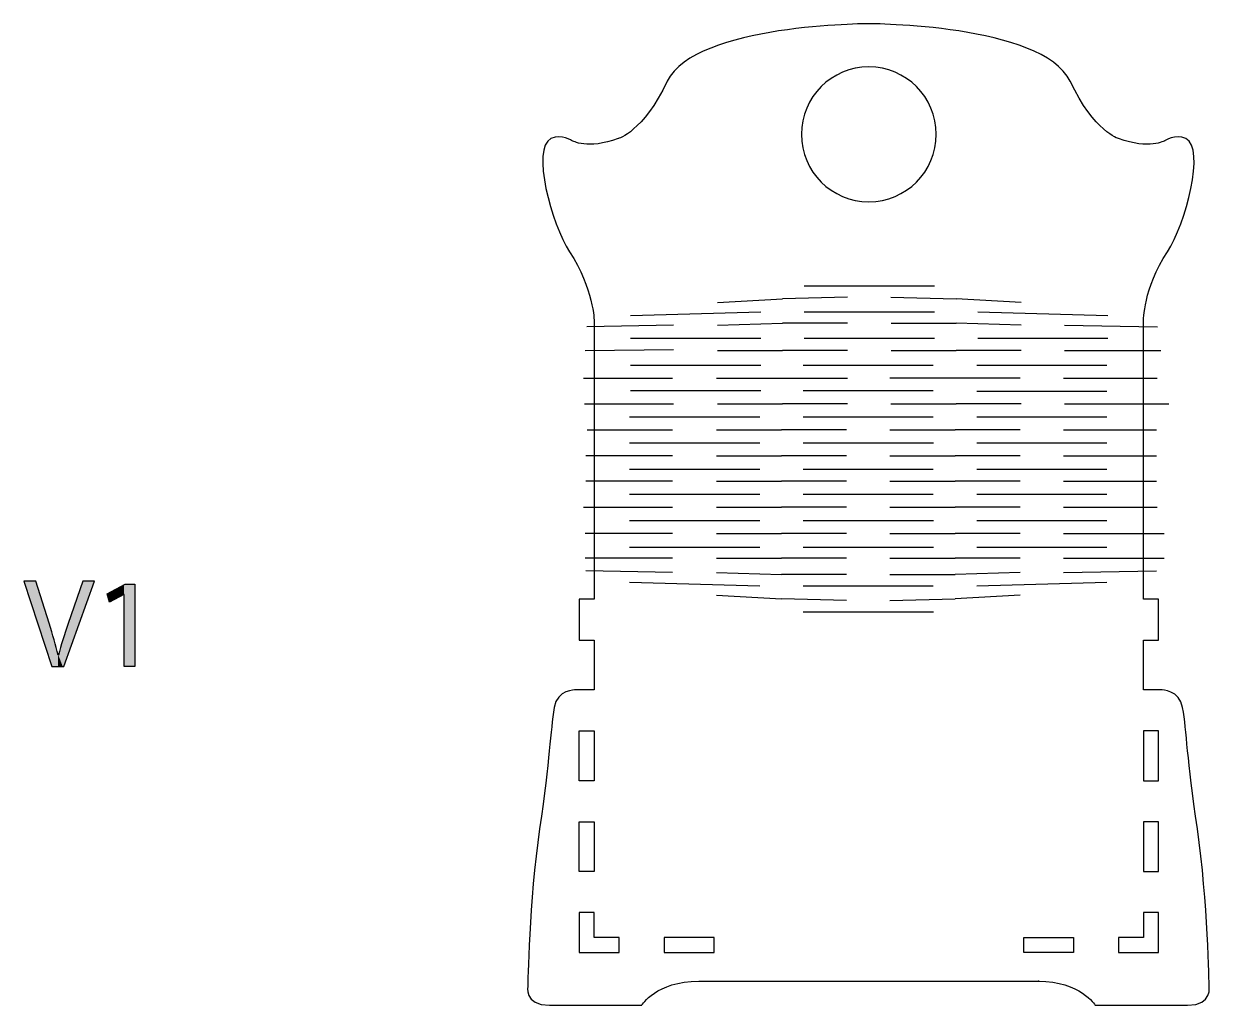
# Model space of a CAD drawing. Extents: x -168 to 286, y -316 to 92.
# Drawn here: x -167.8 to 70.3, y -316.2 to -119.7 of the extents above; entities that cross this region are included whole.
import ezdxf

# ---------------------------------------------------------------- set-up
doc = ezdxf.new("R2010")
doc.units = 0
doc.layers.add('CALQUE_1', color=7, linetype='CONTINUOUS')

# ---------------------------------------------------------------- blocks, each defined once
blk = doc.blocks.new('BLOCK_2')
at = {"layer": 'CALQUE_1', "color": 7}
blk.add_lwpolyline([(31.68, -211.24), (18.65, -211.24)], dxfattribs=at)
blk = doc.blocks.new('BLOCK_3')
at = {"layer": 'CALQUE_1', "color": 7}
blk.add_lwpolyline([(40.36, -211.24), (58.97, -211.24)], dxfattribs=at)
blk = doc.blocks.new('BLOCK_4')
at = {"layer": 'CALQUE_1', "color": 7}
blk.add_lwpolyline([(-3.07, -211.24), (-16.1, -211.24)], dxfattribs=at)
blk = doc.blocks.new('BLOCK_5')
at = {"layer": 'CALQUE_1', "color": 7}
blk.add_lwpolyline([(5.62, -211.24), (18.65, -211.24)], dxfattribs=at)
blk = doc.blocks.new('BLOCK_6')
at = {"layer": 'CALQUE_1', "color": 7}
blk.add_lwpolyline([(-29.13, -211.24), (-16.1, -211.24)], dxfattribs=at)
blk = doc.blocks.new('BLOCK_7')
at = {"layer": 'CALQUE_1', "color": 7}
blk.add_lwpolyline([(-37.95, -211.24), (-55.28, -211.24)], dxfattribs=at)
blk = doc.blocks.new('BLOCK_8')
at = {"layer": 'CALQUE_1', "color": 7}
blk.add_lwpolyline([(31.68, -221.73), (18.65, -221.73)], dxfattribs=at)
blk = doc.blocks.new('BLOCK_9')
at = {"layer": 'CALQUE_1', "color": 7}
blk.add_lwpolyline([(40.36, -221.73), (60.51, -221.73)], dxfattribs=at)
blk = doc.blocks.new('BLOCK_10')
at = {"layer": 'CALQUE_1', "color": 1}
blk.add_lwpolyline([(22.99, -219.11), (49.06, -219.11)], dxfattribs=at)
blk = doc.blocks.new('BLOCK_11')
at = {"layer": 'CALQUE_1', "color": 7}
blk.add_lwpolyline([(-3.07, -221.73), (-16.1, -221.73)], dxfattribs=at)
blk = doc.blocks.new('BLOCK_12')
at = {"layer": 'CALQUE_1', "color": 7}
blk.add_lwpolyline([(5.62, -221.73), (18.65, -221.73)], dxfattribs=at)
blk = doc.blocks.new('BLOCK_13')
at = {"layer": 'CALQUE_1', "color": 1}
blk.add_lwpolyline([(-11.77, -219.11), (14.3, -219.11)], dxfattribs=at)
blk = doc.blocks.new('BLOCK_14')
at = {"layer": 'CALQUE_1', "color": 7}
blk.add_lwpolyline([(-29.13, -221.73), (-16.1, -221.73)], dxfattribs=at)
blk = doc.blocks.new('BLOCK_15')
at = {"layer": 'CALQUE_1', "color": 7}
blk.add_lwpolyline([(-37.95, -221.73), (-55.39, -221.73)], dxfattribs=at)
blk = doc.blocks.new('BLOCK_16')
at = {"layer": 'CALQUE_1', "color": 7}
blk.add_lwpolyline([(31.68, -226.69), (18.65, -226.69)], dxfattribs=at)
blk = doc.blocks.new('BLOCK_17')
at = {"layer": 'CALQUE_1', "color": 7}
blk.add_lwpolyline([(40.36, -226.69), (60.51, -226.69)], dxfattribs=at)
blk = doc.blocks.new('BLOCK_18')
at = {"layer": 'CALQUE_1', "color": 7}
blk.add_lwpolyline([(-3.07, -226.69), (-16.1, -226.69)], dxfattribs=at)
blk = doc.blocks.new('BLOCK_19')
at = {"layer": 'CALQUE_1', "color": 7}
blk.add_lwpolyline([(5.62, -226.69), (18.65, -226.69)], dxfattribs=at)
blk = doc.blocks.new('BLOCK_20')
at = {"layer": 'CALQUE_1', "color": 7}
blk.add_lwpolyline([(-29.13, -226.69), (-16.1, -226.69)], dxfattribs=at)
blk = doc.blocks.new('BLOCK_21')
at = {"layer": 'CALQUE_1', "color": 7}
blk.add_lwpolyline([(-37.95, -226.69), (-55.39, -226.69)], dxfattribs=at)
blk = doc.blocks.new('BLOCK_22')
at = {"layer": 'CALQUE_1', "color": 1}
blk.add_lwpolyline([(-46.53, -219.11), (-20.46, -219.11)], dxfattribs=at)
blk = doc.blocks.new('BLOCK_23')
at = {"layer": 'CALQUE_1', "color": 1}
blk.add_lwpolyline([(22.99, -219.11), (49.06, -219.11)], dxfattribs=at)
blk = doc.blocks.new('BLOCK_24')
at = {"layer": 'CALQUE_1', "color": 7}
blk.add_lwpolyline([(31.68, -216.49), (18.64, -216.49)], dxfattribs=at)
blk = doc.blocks.new('BLOCK_25')
at = {"layer": 'CALQUE_1', "color": 7}
blk.add_lwpolyline([(40.37, -216.49), (59.14, -216.49)], dxfattribs=at)
blk = doc.blocks.new('BLOCK_26')
at = {"layer": 'CALQUE_1', "color": 1}
blk.add_lwpolyline([(22.98, -213.86), (49.06, -213.86)], dxfattribs=at)
blk = doc.blocks.new('BLOCK_27')
at = {"layer": 'CALQUE_1', "color": 1}
blk.add_lwpolyline([(-11.77, -219.11), (14.3, -219.11)], dxfattribs=at)
blk = doc.blocks.new('BLOCK_28')
at = {"layer": 'CALQUE_1', "color": 7}
blk.add_lwpolyline([(-3.08, -216.49), (-16.12, -216.49)], dxfattribs=at)
blk = doc.blocks.new('BLOCK_29')
at = {"layer": 'CALQUE_1', "color": 7}
blk.add_lwpolyline([(5.6, -216.49), (18.64, -216.49)], dxfattribs=at)
blk = doc.blocks.new('BLOCK_30')
at = {"layer": 'CALQUE_1', "color": 7}
blk.add_lwpolyline([(-55.74, -216.49), (-37.96, -216.49)], dxfattribs=at)
blk = doc.blocks.new('BLOCK_31')
at = {"layer": 'CALQUE_1', "color": 1}
blk.add_lwpolyline([(-11.78, -213.86), (14.29, -213.86)], dxfattribs=at)
blk = doc.blocks.new('BLOCK_32')
at = {"layer": 'CALQUE_1', "color": 1}
blk.add_lwpolyline([(-46.53, -219.11), (-20.46, -219.11)], dxfattribs=at)
blk = doc.blocks.new('BLOCK_33')
at = {"layer": 'CALQUE_1', "color": 7}
blk.add_lwpolyline([(-29.15, -216.49), (-16.12, -216.49)], dxfattribs=at)
blk = doc.blocks.new('BLOCK_34')
at = {"layer": 'CALQUE_1', "color": 1}
blk.add_lwpolyline([(-46.55, -213.86), (-20.47, -213.86)], dxfattribs=at)
blk = doc.blocks.new('BLOCK_35')
at = {"layer": 'CALQUE_1', "color": 1}
blk.add_lwpolyline([(22.98, -213.86), (49.06, -213.86)], dxfattribs=at)
blk = doc.blocks.new('BLOCK_36')
at = {"layer": 'CALQUE_1', "color": 1}
blk.add_lwpolyline([(-11.78, -213.86), (14.29, -213.86)], dxfattribs=at)
blk = doc.blocks.new('BLOCK_37')
at = {"layer": 'CALQUE_1', "color": 1}
blk.add_lwpolyline([(-46.55, -213.86), (-20.47, -213.86)], dxfattribs=at)
blk = doc.blocks.new('BLOCK_38')
at = {"layer": 'CALQUE_1', "color": 7}
blk.add_lwpolyline([(31.68, -206.21), (18.65, -206.21)], dxfattribs=at)
blk = doc.blocks.new('BLOCK_39')
at = {"layer": 'CALQUE_1', "color": 7}
blk.add_lwpolyline([(40.36, -206.21), (58.97, -206.21)], dxfattribs=at)
blk = doc.blocks.new('BLOCK_40')
at = {"layer": 'CALQUE_1', "color": 1}
blk.add_lwpolyline([(22.99, -203.59), (49.06, -203.59)], dxfattribs=at)
blk = doc.blocks.new('BLOCK_41')
at = {"layer": 'CALQUE_1', "color": 7}
blk.add_lwpolyline([(-3.07, -206.21), (-16.1, -206.21)], dxfattribs=at)
blk = doc.blocks.new('BLOCK_42')
at = {"layer": 'CALQUE_1', "color": 7}
blk.add_lwpolyline([(5.62, -206.21), (18.65, -206.21)], dxfattribs=at)
blk = doc.blocks.new('BLOCK_43')
at = {"layer": 'CALQUE_1', "color": 1}
blk.add_lwpolyline([(-11.77, -203.59), (14.3, -203.59)], dxfattribs=at)
blk = doc.blocks.new('BLOCK_44')
at = {"layer": 'CALQUE_1', "color": 7}
blk.add_lwpolyline([(-29.13, -206.21), (-16.1, -206.21)], dxfattribs=at)
blk = doc.blocks.new('BLOCK_45')
at = {"layer": 'CALQUE_1', "color": 7}
blk.add_lwpolyline([(-37.95, -206.21), (-55.28, -206.21)], dxfattribs=at)
blk = doc.blocks.new('BLOCK_46')
at = {"layer": 'CALQUE_1', "color": 1}
blk.add_lwpolyline([(-46.53, -203.59), (-20.46, -203.59)], dxfattribs=at)
blk = doc.blocks.new('BLOCK_47')
at = {"layer": 'CALQUE_1', "color": 1}
blk.add_lwpolyline([(22.99, -203.59), (49.06, -203.59)], dxfattribs=at)
blk = doc.blocks.new('BLOCK_48')
at = {"layer": 'CALQUE_1', "color": 7}
blk.add_lwpolyline([(31.68, -200.96), (18.64, -200.96)], dxfattribs=at)
blk = doc.blocks.new('BLOCK_49')
at = {"layer": 'CALQUE_1', "color": 7}
blk.add_lwpolyline([(40.37, -200.96), (58.98, -200.96)], dxfattribs=at)
blk = doc.blocks.new('BLOCK_50')
at = {"layer": 'CALQUE_1', "color": 1}
blk.add_lwpolyline([(-11.77, -203.59), (14.3, -203.59)], dxfattribs=at)
blk = doc.blocks.new('BLOCK_51')
at = {"layer": 'CALQUE_1', "color": 7}
blk.add_lwpolyline([(-3.08, -200.96), (-16.12, -200.96)], dxfattribs=at)
blk = doc.blocks.new('BLOCK_52')
at = {"layer": 'CALQUE_1', "color": 7}
blk.add_lwpolyline([(5.6, -200.96), (18.64, -200.96)], dxfattribs=at)
blk = doc.blocks.new('BLOCK_53')
at = {"layer": 'CALQUE_1', "color": 7}
blk.add_lwpolyline([(-55.03, -200.96), (-37.96, -200.96)], dxfattribs=at)
blk = doc.blocks.new('BLOCK_54')
at = {"layer": 'CALQUE_1', "color": 1}
blk.add_lwpolyline([(-46.53, -203.59), (-20.46, -203.59)], dxfattribs=at)
blk = doc.blocks.new('BLOCK_55')
at = {"layer": 'CALQUE_1', "color": 7}
blk.add_lwpolyline([(-29.15, -200.96), (-16.12, -200.96)], dxfattribs=at)
blk = doc.blocks.new('BLOCK_56')
at = {"layer": 'CALQUE_1', "color": 1}
blk.add_lwpolyline([(22.98, -208.84), (49.06, -208.84)], dxfattribs=at)
blk = doc.blocks.new('BLOCK_57')
at = {"layer": 'CALQUE_1', "color": 1}
blk.add_lwpolyline([(-11.78, -208.84), (14.29, -208.84)], dxfattribs=at)
blk = doc.blocks.new('BLOCK_58')
at = {"layer": 'CALQUE_1', "color": 1}
blk.add_lwpolyline([(-46.55, -208.84), (-20.47, -208.84)], dxfattribs=at)
blk = doc.blocks.new('BLOCK_59')
at = {"layer": 'CALQUE_1', "color": 1}
blk.add_lwpolyline([(22.98, -208.84), (49.06, -208.84)], dxfattribs=at)
blk = doc.blocks.new('BLOCK_60')
at = {"layer": 'CALQUE_1', "color": 1}
blk.add_lwpolyline([(-11.78, -208.84), (14.29, -208.84)], dxfattribs=at)
blk = doc.blocks.new('BLOCK_61')
at = {"layer": 'CALQUE_1', "color": 1}
blk.add_lwpolyline([(-46.55, -208.84), (-20.47, -208.84)], dxfattribs=at)
blk = doc.blocks.new('BLOCK_62')
at = {"layer": 'CALQUE_1', "color": 1}
blk.add_lwpolyline([(22.98, -198.36), (49.06, -198.36)], dxfattribs=at)
blk = doc.blocks.new('BLOCK_63')
at = {"layer": 'CALQUE_1', "color": 1}
blk.add_lwpolyline([(-11.78, -198.36), (14.29, -198.36)], dxfattribs=at)
blk = doc.blocks.new('BLOCK_64')
at = {"layer": 'CALQUE_1', "color": 1}
blk.add_lwpolyline([(-46.55, -198.36), (-20.47, -198.36)], dxfattribs=at)
blk = doc.blocks.new('BLOCK_65')
at = {"layer": 'CALQUE_1', "color": 1}
blk.add_lwpolyline([(22.98, -198.36), (49.06, -198.36)], dxfattribs=at)
blk = doc.blocks.new('BLOCK_66')
at = {"layer": 'CALQUE_1', "color": 1}
blk.add_lwpolyline([(-11.78, -198.36), (14.29, -198.36)], dxfattribs=at)
blk = doc.blocks.new('BLOCK_67')
at = {"layer": 'CALQUE_1', "color": 1}
blk.add_lwpolyline([(-46.55, -198.36), (-20.47, -198.36)], dxfattribs=at)
blk = doc.blocks.new('BLOCK_68')
at = {"layer": 'CALQUE_1', "color": 7}
blk.add_lwpolyline([(31.68, -229.58), (18.65, -229.93)], dxfattribs=at)
blk = doc.blocks.new('BLOCK_69')
at = {"layer": 'CALQUE_1', "color": 7}
blk.add_lwpolyline([(40.36, -229.58), (58.97, -229.23)], dxfattribs=at)
blk = doc.blocks.new('BLOCK_70')
at = {"layer": 'CALQUE_1', "color": 1}
blk.add_lwpolyline([(22.99, -224.49), (49.06, -224.49)], dxfattribs=at)
blk = doc.blocks.new('BLOCK_71')
at = {"layer": 'CALQUE_1', "color": 7}
blk.add_lwpolyline([(-3.07, -229.93), (-16.1, -229.93)], dxfattribs=at)
blk = doc.blocks.new('BLOCK_72')
at = {"layer": 'CALQUE_1', "color": 7}
blk.add_lwpolyline([(5.62, -229.93), (18.65, -229.93)], dxfattribs=at)
blk = doc.blocks.new('BLOCK_73')
at = {"layer": 'CALQUE_1', "color": 1}
blk.add_lwpolyline([(-11.77, -224.49), (14.3, -224.49)], dxfattribs=at)
blk = doc.blocks.new('BLOCK_74')
at = {"layer": 'CALQUE_1', "color": 7}
blk.add_lwpolyline([(-29.13, -229.58), (-16.1, -229.93)], dxfattribs=at)
blk = doc.blocks.new('BLOCK_75')
at = {"layer": 'CALQUE_1', "color": 7}
blk.add_lwpolyline([(-37.95, -229.58), (-55.28, -229.23)], dxfattribs=at)
blk = doc.blocks.new('BLOCK_76')
at = {"layer": 'CALQUE_1', "color": 1}
blk.add_lwpolyline([(-46.53, -224.49), (-20.46, -224.49)], dxfattribs=at)
blk = doc.blocks.new('BLOCK_77')
at = {"layer": 'CALQUE_1', "color": 1}
blk.add_lwpolyline([(22.99, -224.49), (49.06, -224.49)], dxfattribs=at)
blk = doc.blocks.new('BLOCK_78')
at = {"layer": 'CALQUE_1', "color": 1}
blk.add_lwpolyline([(-11.77, -224.49), (14.3, -224.49)], dxfattribs=at)
blk = doc.blocks.new('BLOCK_79')
at = {"layer": 'CALQUE_1', "color": 1}
blk.add_lwpolyline([(-46.53, -224.49), (-20.46, -224.49)], dxfattribs=at)
blk = doc.blocks.new('BLOCK_80')
at = {"layer": 'CALQUE_1', "color": 1}
blk.add_lwpolyline([(-11.77, -237.45), (14.3, -237.45)], dxfattribs=at)
blk = doc.blocks.new('BLOCK_81')
at = {"layer": 'CALQUE_1', "color": 7}
blk.add_lwpolyline([(31.68, -234.12), (18.64, -234.83)], dxfattribs=at)
blk = doc.blocks.new('BLOCK_82')
at = {"layer": 'CALQUE_1', "color": 7}
blk.add_lwpolyline([(-3.08, -235.18), (-16.12, -234.83)], dxfattribs=at)
blk = doc.blocks.new('BLOCK_83')
at = {"layer": 'CALQUE_1', "color": 7}
blk.add_lwpolyline([(5.6, -235.18), (18.64, -234.83)], dxfattribs=at)
blk = doc.blocks.new('BLOCK_84')
at = {"layer": 'CALQUE_1', "color": 1}
blk.add_lwpolyline([(-11.78, -232.21), (14.29, -232.21)], dxfattribs=at)
blk = doc.blocks.new('BLOCK_85')
at = {"layer": 'CALQUE_1', "color": 7}
blk.add_lwpolyline([(-29.15, -234.12), (-16.12, -234.83)], dxfattribs=at)
blk = doc.blocks.new('BLOCK_86')
at = {"layer": 'CALQUE_1', "color": 1}
blk.add_lwpolyline([(-46.55, -231.5), (-20.47, -232.21)], dxfattribs=at)
blk = doc.blocks.new('BLOCK_87')
at = {"layer": 'CALQUE_1', "color": 1}
blk.add_lwpolyline([(22.98, -232.21), (49.06, -231.5)], dxfattribs=at)
blk = doc.blocks.new('BLOCK_88')
at = {"layer": 'CALQUE_1', "color": 1}
blk.add_lwpolyline([(-11.78, -232.21), (14.29, -232.21)], dxfattribs=at)
blk = doc.blocks.new('BLOCK_89')
at = {"layer": 'CALQUE_1', "color": 1}
blk.add_lwpolyline([(-46.31, -193.15), (-20.24, -193.15)], dxfattribs=at)
blk = doc.blocks.new('BLOCK_90')
at = {"layer": 'CALQUE_1', "color": 7}
blk.add_lwpolyline([(31.9, -195.77), (18.86, -195.77)], dxfattribs=at)
blk = doc.blocks.new('BLOCK_91')
at = {"layer": 'CALQUE_1', "color": 7}
blk.add_lwpolyline([(40.58, -195.77), (61.42, -195.77)], dxfattribs=at)
blk = doc.blocks.new('BLOCK_92')
at = {"layer": 'CALQUE_1', "color": 7}
blk.add_lwpolyline([(-2.87, -195.77), (-15.9, -195.77)], dxfattribs=at)
blk = doc.blocks.new('BLOCK_93')
at = {"layer": 'CALQUE_1', "color": 7}
blk.add_lwpolyline([(5.82, -195.77), (18.86, -195.77)], dxfattribs=at)
blk = doc.blocks.new('BLOCK_94')
at = {"layer": 'CALQUE_1', "color": 7}
blk.add_lwpolyline([(-55.56, -195.77), (-37.75, -195.77)], dxfattribs=at)
blk = doc.blocks.new('BLOCK_95')
at = {"layer": 'CALQUE_1', "color": 1}
for points in [[(-46.31, -188.04), (-20.24, -188.04)], [(-46.31, -193.15), (-20.24, -193.15)]]:
    blk.add_lwpolyline(points, dxfattribs=at)
blk = doc.blocks.new('BLOCK_96')
at = {"layer": 'CALQUE_1', "color": 7}
blk.add_lwpolyline([(-28.94, -195.77), (-15.9, -195.77)], dxfattribs=at)
blk = doc.blocks.new('BLOCK_97')
at = {"layer": 'CALQUE_1', "color": 1}
blk.add_lwpolyline([(22.99, -193.28), (49.06, -193.28)], dxfattribs=at)
blk = doc.blocks.new('BLOCK_98')
at = {"layer": 'CALQUE_1', "color": 7}
blk.add_lwpolyline([(31.68, -190.66), (5.6, -190.66)], dxfattribs=at)
blk = doc.blocks.new('BLOCK_99')
at = {"layer": 'CALQUE_1', "color": 7}
blk.add_lwpolyline([(40.37, -190.66), (59.14, -190.66)], dxfattribs=at)
blk = doc.blocks.new('BLOCK_100')
at = {"layer": 'CALQUE_1', "color": 1}
blk.add_lwpolyline([(22.98, -188.04), (49.06, -188.04)], dxfattribs=at)
blk = doc.blocks.new('BLOCK_101')
at = {"layer": 'CALQUE_1', "color": 7}
blk.add_lwpolyline([(-55.74, -190.66), (-37.96, -190.66)], dxfattribs=at)
blk = doc.blocks.new('BLOCK_102')
at = {"layer": 'CALQUE_1', "color": 1}
blk.add_lwpolyline([(-11.78, -188.04), (14.29, -188.04)], dxfattribs=at)
blk = doc.blocks.new('BLOCK_103')
at = {"layer": 'CALQUE_1', "color": 7}
blk.add_lwpolyline([(-29.15, -190.66), (-2.87, -190.66)], dxfattribs=at)
blk = doc.blocks.new('BLOCK_104')
at = {"layer": 'CALQUE_1', "color": 1}
blk.add_lwpolyline([(-11.78, -193.15), (14.29, -193.15)], dxfattribs=at)
blk = doc.blocks.new('BLOCK_105')
at = {"layer": 'CALQUE_1', "color": 7}
blk.add_lwpolyline([(31.9, -185.09), (18.86, -185.09)], dxfattribs=at)
blk = doc.blocks.new('BLOCK_106')
at = {"layer": 'CALQUE_1', "color": 7}
blk.add_lwpolyline([(40.58, -185.09), (59.84, -185.09)], dxfattribs=at)
blk = doc.blocks.new('BLOCK_107')
at = {"layer": 'CALQUE_1', "color": 7}
blk.add_lwpolyline([(-2.86, -185.09), (-15.89, -185.09)], dxfattribs=at)
blk = doc.blocks.new('BLOCK_108')
at = {"layer": 'CALQUE_1', "color": 7}
blk.add_lwpolyline([(5.83, -185.09), (18.86, -185.09)], dxfattribs=at)
blk = doc.blocks.new('BLOCK_109')
at = {"layer": 'CALQUE_1', "color": 7}
blk.add_lwpolyline([(-28.92, -185.09), (-15.89, -185.09)], dxfattribs=at)
blk = doc.blocks.new('BLOCK_110')
at = {"layer": 'CALQUE_1', "color": 7}
blk.add_lwpolyline([(-37.74, -184.97), (-55.4, -185.16)], dxfattribs=at)
blk = doc.blocks.new('BLOCK_111')
at = {"layer": 'CALQUE_1', "color": 7}
blk.add_lwpolyline([(31.9, -180.03), (18.86, -179.67)], dxfattribs=at)
blk = doc.blocks.new('BLOCK_112')
at = {"layer": 'CALQUE_1', "color": 7}
blk.add_lwpolyline([(40.58, -180.03), (59.18, -180.38)], dxfattribs=at)
blk = doc.blocks.new('BLOCK_113')
at = {"layer": 'CALQUE_1', "color": 1}
blk.add_lwpolyline([(23.2, -182.65), (49.27, -182.65)], dxfattribs=at)
blk = doc.blocks.new('BLOCK_114')
at = {"layer": 'CALQUE_1', "color": 7}
blk.add_lwpolyline([(-2.86, -179.67), (-15.89, -179.67)], dxfattribs=at)
blk = doc.blocks.new('BLOCK_115')
at = {"layer": 'CALQUE_1', "color": 7}
blk.add_lwpolyline([(5.83, -179.67), (18.86, -179.67)], dxfattribs=at)
blk = doc.blocks.new('BLOCK_116')
at = {"layer": 'CALQUE_1', "color": 1}
blk.add_lwpolyline([(-11.55, -182.65), (14.52, -182.65)], dxfattribs=at)
blk = doc.blocks.new('BLOCK_117')
at = {"layer": 'CALQUE_1', "color": 7}
blk.add_lwpolyline([(-28.92, -180.03), (-15.89, -179.67)], dxfattribs=at)
blk = doc.blocks.new('BLOCK_118')
at = {"layer": 'CALQUE_1', "color": 7}
blk.add_lwpolyline([(-37.74, -180.03), (-55.06, -180.38)], dxfattribs=at)
blk = doc.blocks.new('BLOCK_119')
at = {"layer": 'CALQUE_1', "color": 1}
blk.add_lwpolyline([(-46.31, -182.65), (-20.24, -182.65)], dxfattribs=at)
blk = doc.blocks.new('BLOCK_120')
at = {"layer": 'CALQUE_1', "color": 1}
blk.add_lwpolyline([(23.2, -182.65), (49.27, -182.65)], dxfattribs=at)
blk = doc.blocks.new('BLOCK_121')
at = {"layer": 'CALQUE_1', "color": 1}
blk.add_lwpolyline([(-11.55, -182.65), (14.52, -182.65)], dxfattribs=at)
blk = doc.blocks.new('BLOCK_122')
at = {"layer": 'CALQUE_1', "color": 1}
blk.add_lwpolyline([(-46.31, -182.65), (-20.24, -182.65)], dxfattribs=at)
blk = doc.blocks.new('BLOCK_123')
at = {"layer": 'CALQUE_1', "color": 1}
blk.add_lwpolyline([(-11.55, -172.15), (14.52, -172.15)], dxfattribs=at)
blk = doc.blocks.new('BLOCK_124')
at = {"layer": 'CALQUE_1', "color": 7}
blk.add_lwpolyline([(31.9, -175.48), (18.86, -174.78)], dxfattribs=at)
blk = doc.blocks.new('BLOCK_125')
at = {"layer": 'CALQUE_1', "color": 7}
blk.add_lwpolyline([(-2.87, -174.42), (-15.9, -174.78)], dxfattribs=at)
blk = doc.blocks.new('BLOCK_126')
at = {"layer": 'CALQUE_1', "color": 7}
blk.add_lwpolyline([(5.82, -174.42), (18.86, -174.78)], dxfattribs=at)
blk = doc.blocks.new('BLOCK_127')
at = {"layer": 'CALQUE_1', "color": 1}
blk.add_lwpolyline([(-11.57, -177.4), (14.51, -177.4)], dxfattribs=at)
blk = doc.blocks.new('BLOCK_128')
at = {"layer": 'CALQUE_1', "color": 7}
blk.add_lwpolyline([(-28.94, -175.48), (-15.9, -174.78)], dxfattribs=at)
blk = doc.blocks.new('BLOCK_129')
at = {"layer": 'CALQUE_1', "color": 1}
blk.add_lwpolyline([(-46.33, -178.1), (-20.26, -177.4)], dxfattribs=at)
blk = doc.blocks.new('BLOCK_130')
at = {"layer": 'CALQUE_1', "color": 1}
blk.add_lwpolyline([(23.2, -177.4), (49.27, -178.1)], dxfattribs=at)
blk = doc.blocks.new('BLOCK_131')
at = {"layer": 'CALQUE_1', "color": 1}
blk.add_lwpolyline([(-11.57, -177.4), (14.51, -177.4)], dxfattribs=at)
blk = doc.blocks.new('*U445')
at = {"layer": 'CALQUE_1', "color": 7, "extrusion": (0, 0, -1)}
for points in [[(165.43, -238.59), (167.82, -231.28), (165.43, -231.28)], [(162.77, -246.76), (165.43, -231.28), (162.77, -239.71)], [(156.03, -237.88), (158.93, -239.74), (156.03, -231.28)], [(156.03, -237.88), (156.03, -231.28), (153.67, -231.28)], [(162.23, -248.4), (162.77, -239.71), (162.23, -241.45)], [(162.23, -248.4), (162.23, -241.45), (161.75, -248.4)], [(161.75, -248.4), (162.23, -241.45), (161.75, -243.03)], [(159.79, -248.4), (159.79, -242.35), (158.93, -245.98)], [(161.75, -248.4), (161.75, -243.03), (160.94, -248.4)], [(160.94, -248.4), (161.75, -243.03), (160.94, -246.11)], [(160.01, -248.4), (160.01, -243.02), (159.79, -248.4)], [(160.94, -248.4), (160.94, -246.11), (160.89, -248.4)], [(160.89, -248.4), (160.94, -246.11), (160.89, -246.11)], [(160.89, -248.4), (160.89, -246.11), (160.01, -248.4)]]:
    blk.add_solid(points, dxfattribs=at)
at = {"layer": 'CALQUE_1', "color": 7}
for points in [[(-165.43, -238.59), (-165.43, -231.28), (-162.77, -246.76)], [(-158.93, -245.98), (-158.93, -239.74), (-156.03, -237.88)], [(-162.77, -246.76), (-162.77, -239.71), (-162.23, -248.4)], [(-158.93, -245.98), (-159.79, -242.35), (-158.93, -239.74)], [(-159.79, -248.4), (-160.01, -243.02), (-159.79, -242.35)], [(-160.01, -248.4), (-160.89, -246.11), (-160.01, -243.02)]]:
    blk.add_solid(points, dxfattribs=at)
blk = doc.blocks.new('*U446')
at = {"layer": 'CALQUE_1', "color": 7}
for points in [[(-147.8, -233.97), (-150.68, -233.59), (-147.8, -232.05)], [(-147.75, -233.97), (-147.8, -232.05), (-147.75, -232.02)], [(-147.5, -248.4), (-147.75, -232.02), (-147.5, -231.89)], [(-150.68, -235.52), (-151.11, -233.82), (-150.68, -233.59)], [(-150.68, -235.52), (-150.68, -233.59), (-147.8, -233.97)]]:
    blk.add_solid(points, dxfattribs=at)
at = {"layer": 'CALQUE_1', "color": 7, "extrusion": (0, 0, -1)}
for points in [[(147.8, -233.97), (147.8, -232.05), (147.75, -233.97)], [(147.75, -248.4), (147.75, -232.02), (147.5, -248.4)], [(147.5, -248.4), (147.5, -231.89), (145.6, -248.4)], [(145.6, -248.4), (147.5, -231.89), (145.6, -231.89)]]:
    blk.add_solid(points, dxfattribs=at)
blk = doc.blocks.new('BLOCK_444')
at = {"layer": 'CALQUE_1'}
blk.add_lwpolyline([(-147.75, -233.97), (-147.8, -233.97), (-150.68, -235.52), (-151.11, -233.82), (-147.5, -231.89), (-145.6, -231.89), (-145.6, -248.4), (-147.75, -248.4), (-147.75, -233.97)], dxfattribs=at)
blk.add_open_spline([(-162.23, -248.4), (-162.23, -248.4), (-167.82, -231.28), (-167.82, -231.28), (-167.82, -231.28), (-165.43, -231.28), (-165.43, -231.28), (-165.43, -231.28), (-162.77, -239.71), (-162.77, -239.71), (-162.03, -242.02), (-161.39, -244.1), (-160.94, -246.11), (-160.94, -246.11), (-160.89, -246.11), (-160.89, -246.11), (-160.4, -244.13), (-159.69, -241.97), (-158.93, -239.74), (-158.93, -239.74), (-156.03, -231.28), (-156.03, -231.28), (-156.03, -231.28), (-153.67, -231.28), (-153.67, -231.28), (-153.67, -231.28), (-159.79, -248.4), (-159.79, -248.4), (-159.79, -248.4), (-162.23, -248.4), (-162.23, -248.4)], degree=3, knots=[0, 0, 0, 0, 1, 1, 1, 2, 2, 2, 3, 3, 3, 4, 4, 4, 5, 5, 5, 6, 6, 6, 7, 7, 7, 8, 8, 8, 9, 9, 9, 10, 10, 10, 10], dxfattribs=at)
at = {"layer": 'CALQUE_1', "color": 7}
for name in ['*U445', '*U446']:
    blk.add_blockref(name, (0, 0), dxfattribs=at)

msp = doc.modelspace()

# ---------------------------------------------------------------- linework, layer by layer
at = {"layer": 'CALQUE_1', "color": 1}
for points in [[(-56.62, -261.23), (-53.62, -261.23), (-53.62, -271.23), (-56.62, -271.23), (-56.62, -261.23)], [(59.38, -261.23), (56.38, -261.23), (56.38, -271.23), (59.38, -271.23), (59.38, -261.23)], [(-56.62, -279.44), (-53.62, -279.44), (-53.62, -289.44), (-56.62, -289.44), (-56.62, -279.44)], [(59.38, -279.44), (56.38, -279.44), (56.38, -289.44), (59.38, -289.44), (59.38, -279.44)], [(-53.61, -302.65), (-53.61, -297.65), (-56.61, -297.65), (-56.61, -302.65), (-56.61, -305.66), (-53.61, -305.66), (-48.61, -305.66), (-48.61, -302.65), (-53.61, -302.65)], [(56.38, -297.65), (56.38, -302.65), (51.38, -302.65), (51.38, -305.66), (56.38, -305.66), (59.38, -305.66), (59.38, -302.65), (59.38, -297.65), (56.38, -297.65)], [(-29.62, -305.65), (-29.62, -302.65), (-39.62, -302.65), (-39.62, -305.65), (-29.62, -305.65)], [(32.39, -305.65), (32.39, -302.65), (42.39, -302.65), (42.39, -305.65), (32.39, -305.65)]]:
    msp.add_lwpolyline(points, dxfattribs=at)
at = {"layer": 'CALQUE_1', "color": 4}
for points, knots in [([(56.38, -234.86), (56.38, -234.86), (56.38, -179.27), (56.38, -179.27), (56.38, -179.27), (56.31, -172.65), (61.16, -165.33), (64.77, -159.89), (68.88, -144.54), (64.87, -142.7), (62.69, -141.7), (60.64, -143.11), (60.64, -143.11), (60.64, -143.11), (57.52, -144.93), (51.4, -142.7), (51.4, -142.7), (46.55, -141.35), (41.69, -131.2), (41.69, -131.2), (41.69, -131.2), (41.69, -131.2), (36.04, -119.7), (1.38, -119.7), (1.38, -119.7), (1.38, -119.7), (-33.32, -119.7), (-38.98, -131.2), (-43.83, -141.35), (-48.8, -142.7), (-48.8, -142.7), (-54.91, -144.93), (-58.03, -143.11), (-58.03, -143.11), (-58.03, -143.11), (-60.08, -141.7), (-62.26, -142.7), (-66.27, -144.54), (-62.16, -159.89), (-58.56, -165.33), (-53.7, -172.65), (-53.61, -179.27), (-53.61, -179.27), (-53.61, -179.27), (-53.61, -234.86), (-53.61, -234.86)], [0, 0, 0, 0, 1, 1, 1, 2, 2, 2, 3, 3, 3, 4, 4, 4, 5, 5, 5, 6, 6, 6, 7, 7, 7, 8, 8, 8, 9, 9, 9, 10, 10, 10, 11, 11, 11, 12, 12, 12, 13, 13, 13, 14, 14, 14, 15, 15, 15, 15]), ([(-53.61, -234.86), (-53.61, -234.86), (-56.62, -234.86), (-56.62, -234.86), (-56.62, -234.86), (-56.62, -243.07), (-56.62, -243.07), (-56.62, -243.07), (-53.61, -243.07), (-53.61, -243.07), (-53.61, -243.07), (-53.61, -253.05), (-53.61, -253.05), (-53.61, -253.05), (-57.38, -253.05), (-57.38, -253.05), (-57.38, -253.05), (-61.03, -252.97), (-61.61, -256.56), (-62.44, -261.58), (-62.44, -266.56), (-64.55, -280.9), (-66.67, -295.25), (-66.9, -312.3), (-66.9, -312.3), (-66.9, -312.3), (-67.73, -316.18), (-62.55, -316.18), (-57.38, -316.18), (-44.09, -316.18), (-44.09, -316.18), (-44.09, -316.18), (-41.15, -311.36), (-32.69, -311.36), (-32.69, -311.36), (35.47, -311.36), (35.47, -311.36), (35.47, -311.36), (35.29, -311.36), (35.29, -311.36), (43.76, -311.36), (46.7, -316.18), (46.7, -316.18), (46.7, -316.18), (59.99, -316.18), (65.16, -316.18), (70.34, -316.18), (69.51, -312.3), (69.51, -312.3), (69.51, -312.3), (69.28, -295.25), (67.16, -280.9), (65.04, -266.56), (65.07, -261.58), (64.22, -256.56), (63.63, -253.09), (59.99, -253.05), (59.99, -253.05), (59.99, -253.05), (56.38, -253.05), (56.38, -253.05), (56.38, -253.05), (56.38, -243.07), (56.38, -243.07), (56.38, -243.07), (59.38, -243.07), (59.38, -243.07), (59.38, -243.07), (59.38, -234.86), (59.38, -234.86), (59.38, -234.86), (56.38, -234.86), (56.38, -234.86)], [0, 0, 0, 0, 1, 1, 1, 2, 2, 2, 3, 3, 3, 4, 4, 4, 5, 5, 5, 6, 6, 6, 7, 7, 7, 8, 8, 8, 9, 9, 9, 10, 10, 10, 11, 11, 11, 12, 12, 12, 13, 13, 13, 14, 14, 14, 15, 15, 15, 16, 16, 16, 17, 17, 17, 18, 18, 18, 19, 19, 19, 20, 20, 20, 21, 21, 21, 22, 22, 22, 23, 23, 23, 24, 24, 24, 24])]:
    msp.add_open_spline(points, degree=3, knots=knots, dxfattribs=at)
at = {"layer": 'CALQUE_1', "color": 1}
msp.add_open_spline([(14.88, -141.83), (14.88, -149.29), (8.84, -155.33), (1.38, -155.33), (-6.07, -155.33), (-12.12, -149.29), (-12.12, -141.83), (-12.12, -134.37), (-6.07, -128.33), (1.38, -128.33), (8.84, -128.33), (14.88, -134.37), (14.88, -141.83)], degree=3, knots=[0, 0, 0, 0, 1, 1, 1, 2, 2, 2, 3, 3, 3, 4, 4, 4, 4], dxfattribs=at)

# ---------------------------------------------------------------- block references
at = {"layer": 'CALQUE_1'}
for name in ['BLOCK_123', 'BLOCK_128', 'BLOCK_125', 'BLOCK_126', 'BLOCK_124', 'BLOCK_129', 'BLOCK_127', 'BLOCK_131', 'BLOCK_130', 'BLOCK_118', 'BLOCK_117', 'BLOCK_114', 'BLOCK_115', 'BLOCK_111', 'BLOCK_112', 'BLOCK_119', 'BLOCK_122', 'BLOCK_116', 'BLOCK_121', 'BLOCK_113', 'BLOCK_120', 'BLOCK_110', 'BLOCK_109', 'BLOCK_107', 'BLOCK_108', 'BLOCK_105', 'BLOCK_106', 'BLOCK_95', 'BLOCK_102', 'BLOCK_100', 'BLOCK_101', 'BLOCK_103', 'BLOCK_98', 'BLOCK_99', 'BLOCK_89', 'BLOCK_104', 'BLOCK_97', 'BLOCK_94', 'BLOCK_96', 'BLOCK_92', 'BLOCK_93', 'BLOCK_90', 'BLOCK_91', 'BLOCK_64', 'BLOCK_67', 'BLOCK_63', 'BLOCK_66', 'BLOCK_62', 'BLOCK_65', 'BLOCK_53', 'BLOCK_55', 'BLOCK_51', 'BLOCK_52', 'BLOCK_48', 'BLOCK_49', 'BLOCK_46', 'BLOCK_54', 'BLOCK_43', 'BLOCK_50', 'BLOCK_40', 'BLOCK_47', 'BLOCK_45', 'BLOCK_44', 'BLOCK_41', 'BLOCK_42', 'BLOCK_38', 'BLOCK_39', 'BLOCK_58', 'BLOCK_61', 'BLOCK_57', 'BLOCK_60', 'BLOCK_56', 'BLOCK_59', 'BLOCK_7', 'BLOCK_6', 'BLOCK_4', 'BLOCK_5', 'BLOCK_2', 'BLOCK_3', 'BLOCK_34', 'BLOCK_37', 'BLOCK_31', 'BLOCK_36', 'BLOCK_26', 'BLOCK_35', 'BLOCK_30', 'BLOCK_33', 'BLOCK_28', 'BLOCK_29', 'BLOCK_24', 'BLOCK_25', 'BLOCK_22', 'BLOCK_32', 'BLOCK_13', 'BLOCK_27', 'BLOCK_10', 'BLOCK_23', 'BLOCK_15', 'BLOCK_14', 'BLOCK_11', 'BLOCK_12', 'BLOCK_8', 'BLOCK_9', 'BLOCK_76', 'BLOCK_79', 'BLOCK_73', 'BLOCK_78', 'BLOCK_70', 'BLOCK_77', 'BLOCK_21', 'BLOCK_20', 'BLOCK_18', 'BLOCK_19', 'BLOCK_16', 'BLOCK_17', 'BLOCK_75', 'BLOCK_74', 'BLOCK_71', 'BLOCK_72', 'BLOCK_68', 'BLOCK_69', 'BLOCK_444', 'BLOCK_86', 'BLOCK_84', 'BLOCK_88', 'BLOCK_87', 'BLOCK_85', 'BLOCK_82', 'BLOCK_83', 'BLOCK_81', 'BLOCK_80']:
    msp.add_blockref(name, (0, 0), dxfattribs=at)

doc.saveas('drawing.dxf')
